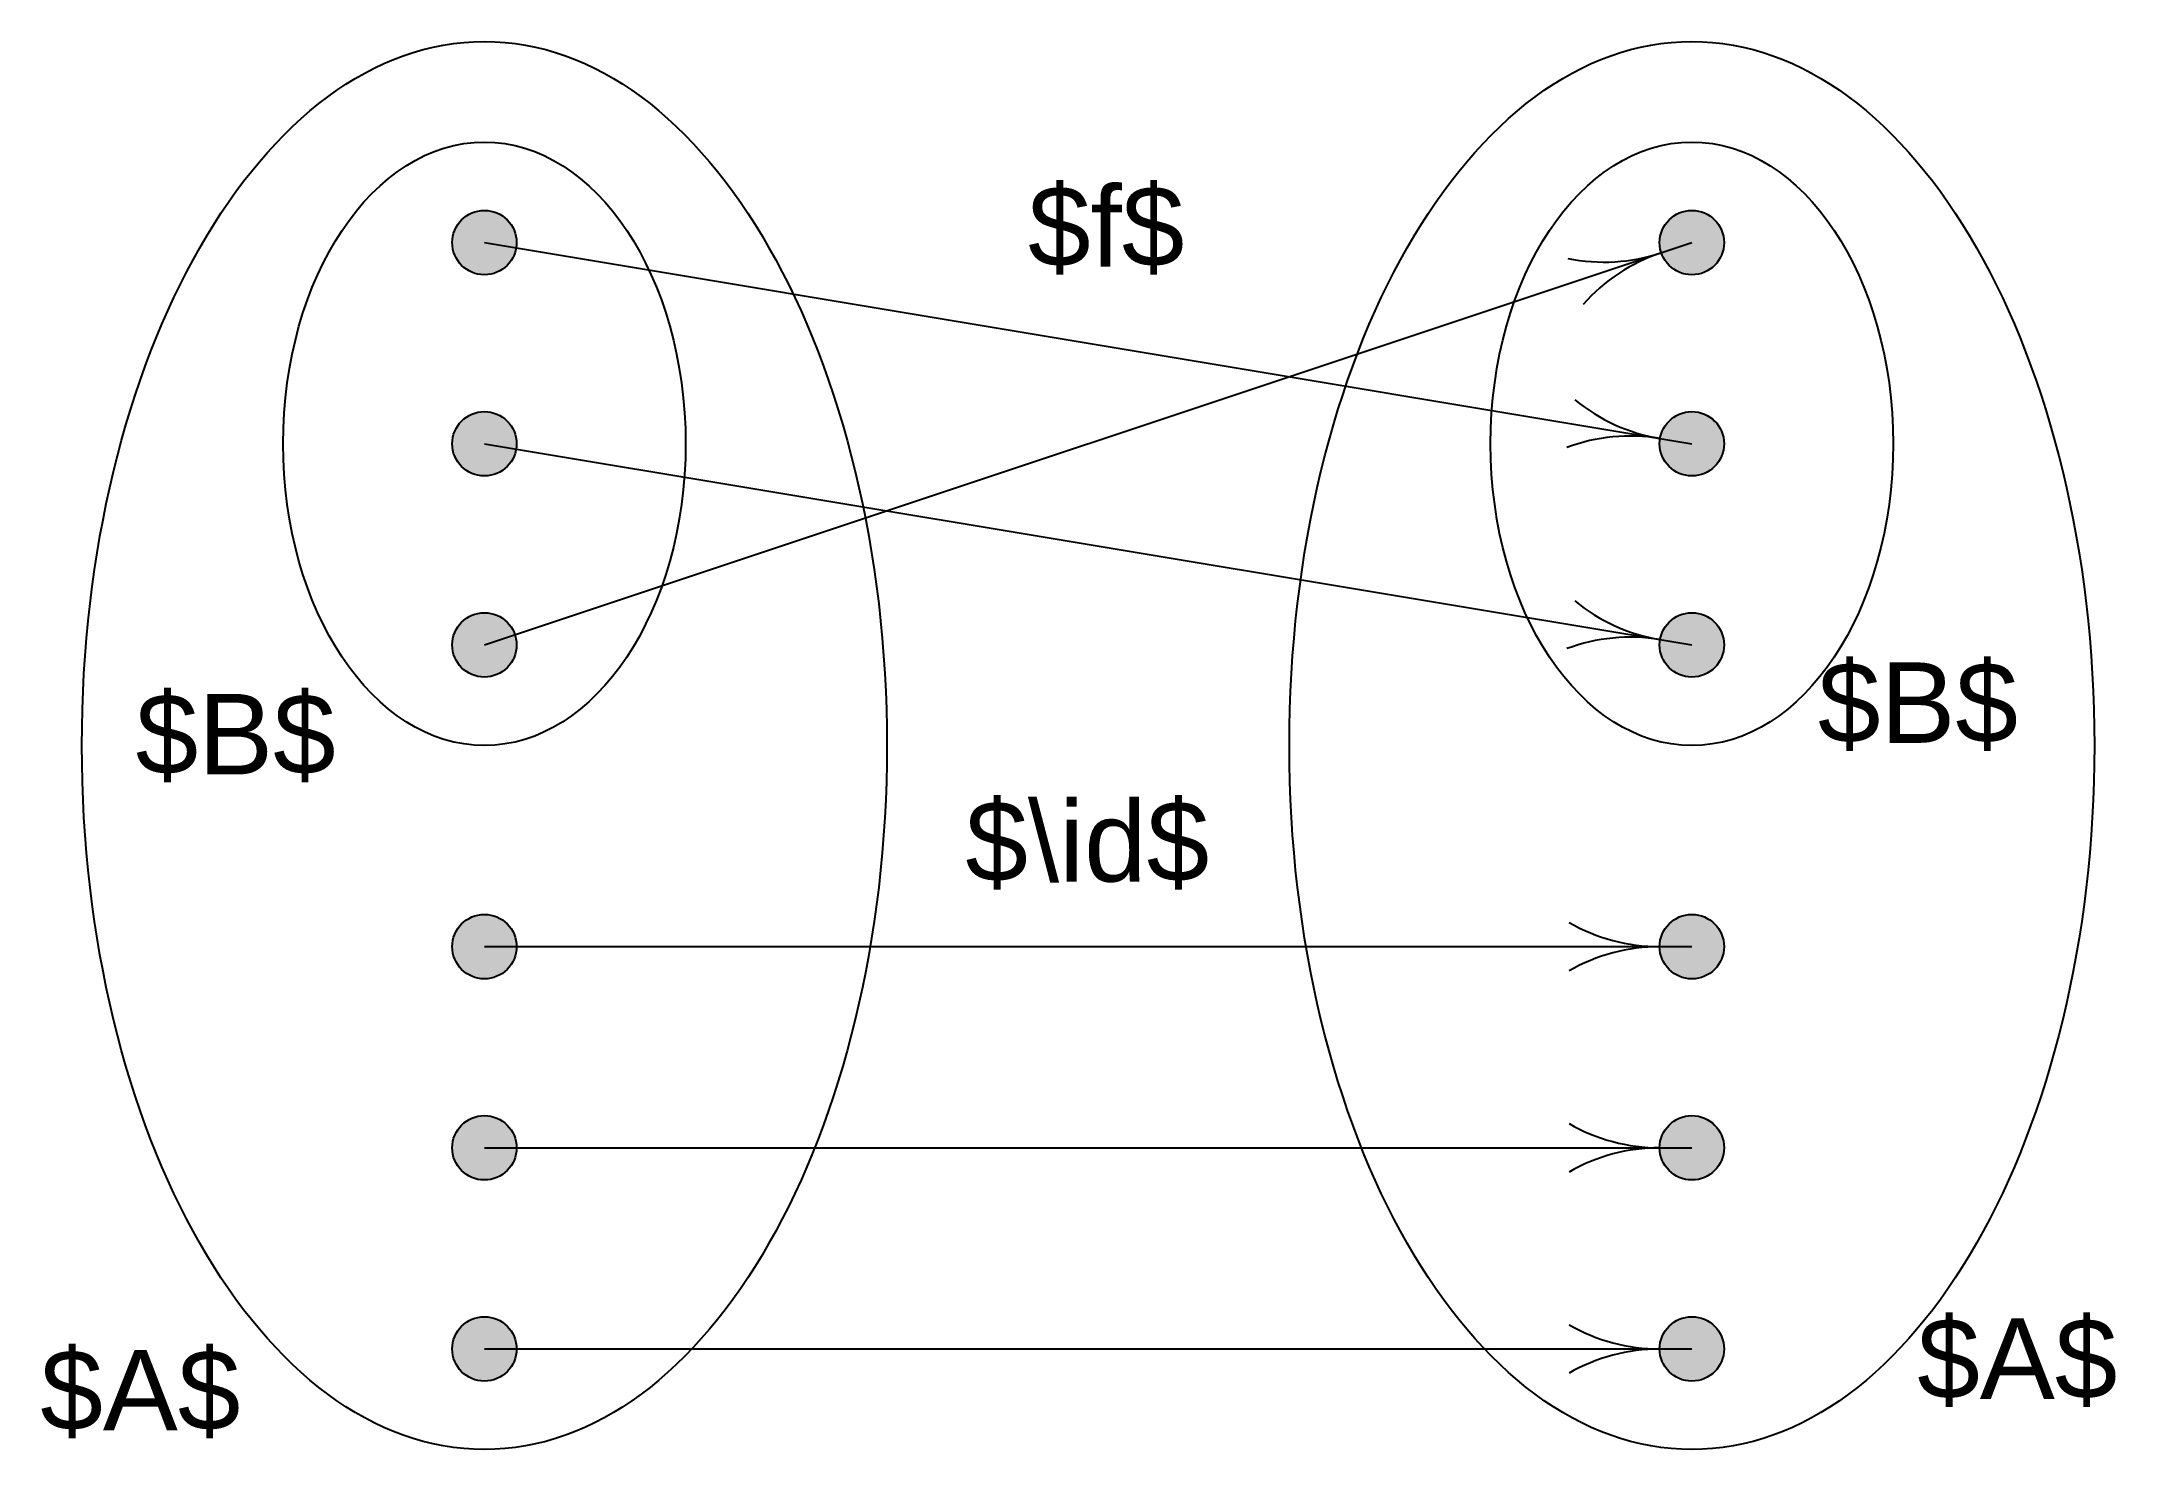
# Model space of a CAD drawing. Header units: inches. Extents: x 440 to 955, y 325 to 675.
import ezdxf
from ezdxf.enums import TextEntityAlignment as Align

# ---------------------------------------------------------------- set-up
doc = ezdxf.new("R2010")
doc.units = ezdxf.units.IN
doc.header["$MEASUREMENT"] = 0
doc.styles.get("Standard").update_dxf_attribs({"font": 'arial.ttf'})

msp = doc.modelspace()

# ---------------------------------------------------------------- hatches: boundary and pattern name
h = msp.add_hatch(color=255)
edge = h.paths.add_edge_path()
edge.add_arc((550, 625), 8, 0, 360)
h = msp.add_hatch(color=255)
edge = h.paths.add_edge_path()
edge.add_arc((850, 625), 8, 0, 360)
h = msp.add_hatch(color=255)
edge = h.paths.add_edge_path()
edge.add_arc((550, 575), 8, 0, 360)
h = msp.add_hatch(color=255)
edge = h.paths.add_edge_path()
edge.add_arc((850, 575), 8, 0, 360)
h = msp.add_hatch(color=255)
edge = h.paths.add_edge_path()
edge.add_arc((550, 525), 8, 0, 360)
h = msp.add_hatch(color=255)
edge = h.paths.add_edge_path()
edge.add_arc((850, 525), 8, 0, 360)
h = msp.add_hatch(color=255)
edge = h.paths.add_edge_path()
edge.add_arc((550, 450), 8, 0, 360)
h = msp.add_hatch(color=255)
edge = h.paths.add_edge_path()
edge.add_arc((850, 450), 8, 0, 360)
h = msp.add_hatch(color=255)
edge = h.paths.add_edge_path()
edge.add_arc((550, 400), 8, 0, 360)
h = msp.add_hatch(color=255)
edge = h.paths.add_edge_path()
edge.add_arc((850, 400), 8, 0, 360)
h = msp.add_hatch(color=255)
edge = h.paths.add_edge_path()
edge.add_arc((550, 350), 8, 0, 360)
h = msp.add_hatch(color=255)
edge = h.paths.add_edge_path()
edge.add_arc((850, 350), 8, 0, 360)

# ---------------------------------------------------------------- linework, layer by layer
for p, q in [((550, 625), (850, 575)), ((550, 525), (850, 625)), ((550, 575), (850, 525)), ((550, 450), (850, 450)), ((550, 400), (850, 400)), ((550, 350), (850, 350))]:
    msp.add_line(p, q)
for centre in [(550, 625), (850, 625), (550, 575), (850, 575), (550, 525), (850, 525), (550, 450), (850, 450), (550, 400), (850, 400), (550, 350), (850, 350)]:
    msp.add_circle(centre, 8)
for centre, start, end in [((828.18, 665.16), 258.4349, 288.4349), ((856.64, 579.78), 108.4349, 138.4349), ((849.51, 620.7), 230.5377, 260.5377), ((834.71, 531.93), 80.5377, 110.5377), ((849.51, 570.7), 230.5377, 260.5377), ((834.71, 481.93), 80.5377, 110.5377), ((842, 495), 240, 270), ((842, 405), 90, 120), ((842, 445), 240, 270), ((842, 355), 90, 120), ((842, 395), 240, 270), ((842, 305), 90, 120)]:
    msp.add_arc(centre, 45, start, end)
for centre, major_axis, ratio in [((550, 500), (0, 175), 0.571429), ((850, 500), (0, 175), 0.571429), ((550, 575), (0, 75), 0.666667), ((850, 575), (0, 75), 0.666667)]:
    msp.add_ellipse(centre, major_axis=major_axis, ratio=ratio)

# ---------------------------------------------------------------- texts
for s, p in [('$f$', (704.49, 629.04)), ('$\\id$', (699.79, 476.18))]:
    msp.add_text(s, height=20).set_placement(p, align=Align.MIDDLE_CENTER)
for s, p in [('$B$', (931.02, 520.66)), ('$B$', (513.05, 512.82)), ('$A$', (955.71, 357.6)), ('$A$', (489.37, 349.77))]:
    msp.add_text(s, height=20).set_placement(p, align=Align.TOP_RIGHT)

doc.saveas('drawing.dxf')
